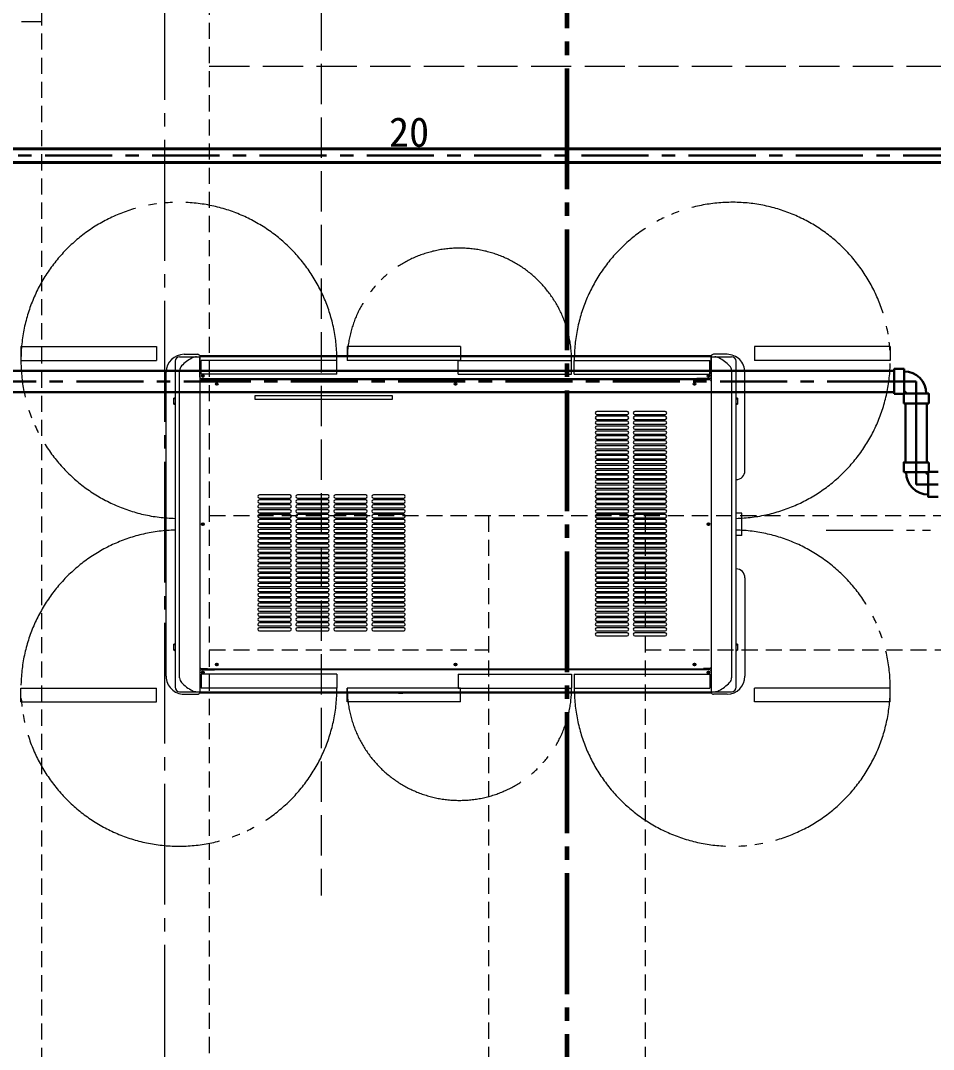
# Model space of a CAD drawing. Units: millimetres at full size, sheet at 1:30. Extents: x -16828 to 149130, y 47892 to 100313.
# Drawn here: x 22963 to 25005, y 56552 to 58853 of the extents above; entities that cross this region are included whole.
import ezdxf
from ezdxf.enums import TextEntityAlignment as Align

# ---------------------------------------------------------------- set-up
doc = ezdxf.new("R2010")
doc.units = ezdxf.units.MM
doc.header["$LTSCALE"] = 30
for name, pattern in [('CHAIN1', [8, 5, -1, 1, -1]), ('CHAIN2', [12, 9, -1, 1, -1]), ('DASHED1', [1.8, 1.2, -0.6]), ('DASHED3', [4, 3, -1]), ('DOUBLE_CHAIN1', [8.8, 5, -1, 0.6, -0.6, 0.6, -1]), ('LONG_DOUBLE_CHAIN', [21.8, 18, -1, 0.6, -0.6, 0.6, -1])]:
    doc.linetypes.add(name, pattern=pattern)
for name, color, linetype, lineweight in [('0-0', 7, 'CHAIN2', 15), ('0-1', 7, 'Continuous', 15), ('0-8', 7, 'Continuous', 15), ('2-2_間仕切り芯', 7, 'DOUBLE_CHAIN1', 15), ('3-4_AIHO30-厨房機器', 7, 'Continuous', 15), ('9-9_配管－汚水１：硬質塩ビ管（ＤＶ）', 2, 'Continuous', 30), ('9-A_配管－給水３：ＶＬＰ(ＶＤ)', 5, 'Continuous', 40)]:
    doc.layers.add(name, color=color, linetype=linetype, lineweight=lineweight)
doc.styles.add('ＭＳ ゴシック', font='')
doc.styles.get('ＭＳ ゴシック').set_extended_font_data('MS Gothic')

msp = doc.modelspace()

# ---------------------------------------------------------------- linework, layer by layer
at = {"layer": '0-0', "color": 1, "lineweight": 60}
msp.add_line((24184.96, 68105.86), (24184.96, 49250.86), dxfattribs=at)
at = {"layer": '0-0'}
msp.add_line((23284.96, 66505.86), (23284.96, 55500.86), dxfattribs=at)
at = {"layer": '0-0', "linetype": 'DASHED1'}
msp.add_line((23384.96, 63275.86), (23384.96, 55775.86), dxfattribs=at)
at = {"layer": '0-1', "linetype": 'DASHED1'}
for p, q in [((23009.96, 63845.86), (23009.96, 55775.86)), ((23384.96, 57745.86), (31079.96, 57745.86)), ((24009.96, 57745.86), (24009.96, 55775.86)), ((24359.96, 57745.86), (24359.96, 55775.86)), ((23384.96, 57445.86), (24009.96, 57445.86)), ((24359.96, 57445.86), (30684.96, 57445.86))]:
    msp.add_line(p, q, dxfattribs=at)
at = {"layer": '0-1', "linetype": 'DASHED3'}
for p, q in [((16364.96, 58850.86), (23009.96, 58850.86)), ((23384.96, 58750.86), (25184.96, 58750.86))]:
    msp.add_line(p, q, dxfattribs=at)
at = {"layer": '0-8', "linetype": 'DASHED3'}
msp.add_line((23634.96, 61395.86), (23634.96, 56895.86), dxfattribs=at)
at = {"layer": '2-2_間仕切り芯'}
msp.add_line((24765, 57713.36), (26906.02, 57713.36), dxfattribs=at)
at = {"layer": '3-4_AIHO30-厨房機器', "linetype": 'LONG_DOUBLE_CHAIN'}
for p, q in [((22963.58, 58123.97), (23267.08, 58123.97)), ((22963.58, 58123.97), (22963.58, 58092.97)), ((23267.08, 58123.97), (23267.08, 58092.97)), ((23947.08, 58123.97), (23947.08, 58092.97)), ((24908.58, 58123.97), (24605.08, 58123.97)), ((24605.08, 58123.97), (24605.08, 58092.97)), ((24908.58, 58123.97), (24908.58, 58092.97)), ((22963.58, 58092.97), (23267.08, 58092.97)), ((23670.58, 58092.97), (23367.08, 58092.97)), ((23367.08, 58061.97), (23367.08, 58092.97)), ((23670.58, 58061.97), (23670.58, 58092.97)), ((23947.08, 58092.97), (23693.58, 58092.97)), ((23942.08, 58092.97), (24195.58, 58092.97)), ((23942.08, 58061.97), (23942.08, 58092.97)), ((24195.58, 58061.97), (24195.58, 58092.97)), ((24201.58, 58092.97), (24505.08, 58092.97)), ((24201.58, 58061.97), (24201.58, 58092.97)), ((24505.08, 58061.97), (24505.08, 58092.97)), ((24908.58, 58092.97), (24605.08, 58092.97)), ((23670.58, 58061.97), (23367.08, 58061.97)), ((23942.08, 58061.97), (24195.58, 58061.97)), ((24201.58, 58061.97), (24505.08, 58061.97)), ((23670.58, 57390.97), (23367.08, 57390.97)), ((23367.08, 57390.97), (23367.08, 57359.97)), ((23670.58, 57390.97), (23670.58, 57359.97)), ((23942.08, 57390.97), (24195.58, 57390.97)), ((23942.08, 57390.97), (23942.08, 57359.97)), ((24195.58, 57390.97), (24195.58, 57359.97)), ((24201.58, 57390.97), (24505.08, 57390.97)), ((24201.58, 57390.97), (24201.58, 57359.97)), ((24505.08, 57390.97), (24505.08, 57359.97)), ((22963.58, 57359.97), (23267.08, 57359.97)), ((22963.58, 57328.97), (22963.58, 57359.97)), ((23267.08, 57328.97), (23267.08, 57359.97)), ((23670.58, 57359.97), (23367.08, 57359.97)), ((23947.08, 57359.97), (23693.58, 57359.97)), ((23942.08, 57359.97), (24195.58, 57359.97)), ((23947.08, 57328.97), (23947.08, 57359.97)), ((24201.58, 57359.97), (24505.08, 57359.97)), ((24908.58, 57359.97), (24605.08, 57359.97)), ((24605.08, 57328.97), (24605.08, 57359.97)), ((24908.58, 57328.97), (24908.58, 57359.97)), ((22963.58, 57328.97), (23267.08, 57328.97)), ((24908.58, 57328.97), (24605.08, 57328.97))]:
    msp.add_line(p, q, dxfattribs=at)
at = {"layer": '3-4_AIHO30-厨房機器'}
for p, q in [((23318.58, 58100.97), (23363.58, 58100.97)), ((23328.46, 58106.47), (23359.07, 58106.47)), ((23361.84, 58105.63), (23362.78, 58105.01)), ((23363.58, 58103.51), (23363.58, 58100.97)), ((24508.58, 58103.47), (23363.58, 58103.47)), ((23363.58, 58100.97), (23363.58, 57351.97)), ((23364.08, 58100.47), (23363.58, 58100.47)), ((23364.08, 58099.97), (23363.58, 58099.97)), ((23364.08, 58055.17), (23364.08, 58100.97)), ((24508.08, 58100.97), (23364.08, 58100.97)), ((23961.08, 58102.47), (23911.08, 58102.47)), ((24508.08, 58055.17), (24508.08, 58100.97)), ((24508.08, 58100.47), (24508.58, 58100.47)), ((24508.08, 58099.97), (24508.58, 58099.97)), ((24508.58, 58100.97), (24508.58, 58103.51)), ((24508.58, 58100.97), (24553.58, 58100.97)), ((24508.58, 57351.97), (24508.58, 58100.97)), ((24509.38, 58105.01), (24510.32, 58105.63)), ((24543.58, 58106.47), (24513.1, 58106.47)), ((23308.58, 58090.97), (23308.58, 57361.97)), ((23288.58, 57386.47), (23288.58, 58066.47)), ((23318.58, 57382.83), (23318.58, 58070.12)), ((24553.58, 58070.12), (24553.58, 57382.83)), ((24583.58, 57846.47), (24583.58, 58066.47)), ((23363.58, 58035.22), (23364.08, 58035.22)), ((23364.08, 58046.37), (23364.08, 57406.57)), ((23367.08, 58052.17), (23396.58, 58052.17)), ((23367.08, 58049.37), (23381.08, 58049.37)), ((23378.58, 58052.17), (23378.58, 58049.37)), ((23381.08, 58049.97), (24491.08, 58049.97)), ((23381.08, 58049.97), (23381.08, 58049.37)), ((23396.58, 58049.97), (23396.58, 58052.17)), ((24475.58, 58051.37), (23396.58, 58051.37)), ((23937.68, 58040.17), (23934.48, 58040.17)), ((24505.08, 58052.17), (24475.58, 58052.17)), ((24475.58, 58049.97), (24475.58, 58052.17)), ((24491.08, 58049.97), (24491.08, 58049.37)), ((24505.08, 58049.37), (24491.08, 58049.37)), ((24493.58, 58049.37), (24493.58, 58052.17)), ((24508.08, 58046.37), (24508.08, 57406.57)), ((24508.58, 58035.22), (24508.08, 58035.22)), ((23308.58, 58009.28), (23305.38, 58008.42)), ((23305.38, 57994.92), (23305.38, 58008.42)), ((23308.58, 58007.79), (23305.38, 58006.45)), ((23363.58, 58015.97), (23364.08, 58015.97)), ((23363.58, 58015.22), (23364.08, 58015.22)), ((23487.08, 58013.47), (23487.08, 58006.47)), ((23795.08, 58013.47), (23487.08, 58013.47)), ((23795.08, 58006.47), (23795.08, 58013.47)), ((24508.58, 58015.97), (24508.08, 58015.97)), ((24508.58, 58015.22), (24508.08, 58015.22)), ((24566.78, 58008.42), (24563.58, 58009.28)), ((24563.58, 58007.79), (24566.78, 58006.45)), ((24566.78, 58008.42), (24566.78, 57994.92)), ((23308.58, 57995.56), (23305.38, 57996.9)), ((23305.38, 57994.92), (23308.58, 57994.06)), ((23487.08, 58006.47), (23795.08, 58006.47)), ((24563.58, 57995.56), (24566.78, 57996.9)), ((24563.58, 57994.06), (24566.78, 57994.92)), ((24320.08, 57978.97), (24252.08, 57978.97)), ((24252.08, 57971.97), (24320.08, 57971.97)), ((24320.08, 57967.97), (24252.08, 57967.97)), ((24252.08, 57960.97), (24320.08, 57960.97)), ((24405.08, 57978.97), (24337.08, 57978.97)), ((24337.08, 57971.97), (24405.08, 57971.97)), ((24405.08, 57967.97), (24337.08, 57967.97)), ((24337.08, 57960.97), (24405.08, 57960.97)), ((24320.08, 57956.97), (24252.08, 57956.97)), ((24252.08, 57949.97), (24320.08, 57949.97)), ((24320.08, 57945.97), (24252.08, 57945.97)), ((24252.08, 57938.97), (24320.08, 57938.97)), ((24405.08, 57956.97), (24337.08, 57956.97)), ((24337.08, 57949.97), (24405.08, 57949.97)), ((24405.08, 57945.97), (24337.08, 57945.97)), ((24337.08, 57938.97), (24405.08, 57938.97)), ((24320.08, 57934.97), (24252.08, 57934.97)), ((24252.08, 57927.97), (24320.08, 57927.97)), ((24320.08, 57923.97), (24252.08, 57923.97)), ((24252.08, 57916.97), (24320.08, 57916.97)), ((24405.08, 57934.97), (24337.08, 57934.97)), ((24337.08, 57927.97), (24405.08, 57927.97)), ((24405.08, 57923.97), (24337.08, 57923.97)), ((24337.08, 57916.97), (24405.08, 57916.97)), ((24320.08, 57912.97), (24252.08, 57912.97)), ((24252.08, 57905.97), (24320.08, 57905.97)), ((24320.08, 57901.97), (24252.08, 57901.97)), ((24252.08, 57894.97), (24320.08, 57894.97)), ((24405.08, 57912.97), (24337.08, 57912.97)), ((24337.08, 57905.97), (24405.08, 57905.97)), ((24405.08, 57901.97), (24337.08, 57901.97)), ((24337.08, 57894.97), (24405.08, 57894.97)), ((24320.08, 57890.97), (24252.08, 57890.97)), ((24252.08, 57883.97), (24320.08, 57883.97)), ((24320.08, 57879.97), (24252.08, 57879.97)), ((24252.08, 57872.97), (24320.08, 57872.97)), ((24320.08, 57868.97), (24252.08, 57868.97)), ((24405.08, 57890.97), (24337.08, 57890.97)), ((24337.08, 57883.97), (24405.08, 57883.97)), ((24405.08, 57879.97), (24337.08, 57879.97)), ((24337.08, 57872.97), (24405.08, 57872.97)), ((24405.08, 57868.97), (24337.08, 57868.97)), ((24252.08, 57861.97), (24320.08, 57861.97)), ((24320.08, 57857.97), (24252.08, 57857.97)), ((24252.08, 57850.97), (24320.08, 57850.97)), ((24320.08, 57846.97), (24252.08, 57846.97)), ((24337.08, 57861.97), (24405.08, 57861.97)), ((24405.08, 57857.97), (24337.08, 57857.97)), ((24337.08, 57850.97), (24405.08, 57850.97)), ((24405.08, 57846.97), (24337.08, 57846.97)), ((24252.08, 57839.97), (24320.08, 57839.97)), ((24320.08, 57835.97), (24252.08, 57835.97)), ((24252.08, 57828.97), (24320.08, 57828.97)), ((24320.08, 57824.97), (24252.08, 57824.97)), ((24337.08, 57839.97), (24405.08, 57839.97)), ((24405.08, 57835.97), (24337.08, 57835.97)), ((24337.08, 57828.97), (24405.08, 57828.97)), ((24405.08, 57824.97), (24337.08, 57824.97)), ((24252.08, 57817.97), (24320.08, 57817.97)), ((24320.08, 57813.97), (24252.08, 57813.97)), ((24252.08, 57806.97), (24320.08, 57806.97)), ((24320.08, 57802.97), (24252.08, 57802.97)), ((24337.08, 57817.97), (24405.08, 57817.97)), ((24405.08, 57813.97), (24337.08, 57813.97)), ((24337.08, 57806.97), (24405.08, 57806.97)), ((24405.08, 57802.97), (24337.08, 57802.97)), ((23565.08, 57791.97), (23497.08, 57791.97)), ((23497.08, 57784.97), (23565.08, 57784.97)), ((23565.08, 57780.97), (23497.08, 57780.97)), ((23650.08, 57791.97), (23582.08, 57791.97)), ((23582.08, 57784.97), (23650.08, 57784.97)), ((23650.08, 57780.97), (23582.08, 57780.97)), ((23735.08, 57791.97), (23667.08, 57791.97)), ((23667.08, 57784.97), (23735.08, 57784.97)), ((23735.08, 57780.97), (23667.08, 57780.97)), ((23820.08, 57791.97), (23752.08, 57791.97)), ((23752.08, 57784.97), (23820.08, 57784.97)), ((23820.08, 57780.97), (23752.08, 57780.97)), ((24252.08, 57795.97), (24320.08, 57795.97)), ((24320.08, 57791.97), (24252.08, 57791.97)), ((24252.08, 57784.97), (24320.08, 57784.97)), ((24320.08, 57780.97), (24252.08, 57780.97)), ((24337.08, 57795.97), (24405.08, 57795.97)), ((24405.08, 57791.97), (24337.08, 57791.97)), ((24337.08, 57784.97), (24405.08, 57784.97)), ((24405.08, 57780.97), (24337.08, 57780.97)), ((23497.08, 57773.97), (23565.08, 57773.97)), ((23565.08, 57769.97), (23497.08, 57769.97)), ((23497.08, 57762.97), (23565.08, 57762.97)), ((23565.08, 57758.97), (23497.08, 57758.97)), ((23582.08, 57773.97), (23650.08, 57773.97)), ((23650.08, 57769.97), (23582.08, 57769.97)), ((23582.08, 57762.97), (23650.08, 57762.97)), ((23650.08, 57758.97), (23582.08, 57758.97)), ((23667.08, 57773.97), (23735.08, 57773.97)), ((23735.08, 57769.97), (23667.08, 57769.97)), ((23667.08, 57762.97), (23735.08, 57762.97)), ((23735.08, 57758.97), (23667.08, 57758.97)), ((23752.08, 57773.97), (23820.08, 57773.97)), ((23820.08, 57769.97), (23752.08, 57769.97)), ((23752.08, 57762.97), (23820.08, 57762.97)), ((23820.08, 57758.97), (23752.08, 57758.97)), ((24252.08, 57773.97), (24320.08, 57773.97)), ((24320.08, 57769.97), (24252.08, 57769.97)), ((24252.08, 57762.97), (24320.08, 57762.97)), ((24320.08, 57758.97), (24252.08, 57758.97)), ((24337.08, 57773.97), (24405.08, 57773.97)), ((24405.08, 57769.97), (24337.08, 57769.97)), ((24337.08, 57762.97), (24405.08, 57762.97)), ((24405.08, 57758.97), (24337.08, 57758.97)), ((23497.08, 57751.97), (23565.08, 57751.97)), ((23565.08, 57747.97), (23497.08, 57747.97)), ((23497.08, 57740.97), (23565.08, 57740.97)), ((23565.08, 57736.97), (23497.08, 57736.97)), ((23582.08, 57751.97), (23650.08, 57751.97)), ((23650.08, 57747.97), (23582.08, 57747.97)), ((23582.08, 57740.97), (23650.08, 57740.97)), ((23650.08, 57736.97), (23582.08, 57736.97)), ((23667.08, 57751.97), (23735.08, 57751.97)), ((23735.08, 57747.97), (23667.08, 57747.97)), ((23667.08, 57740.97), (23735.08, 57740.97)), ((23735.08, 57736.97), (23667.08, 57736.97)), ((23752.08, 57751.97), (23820.08, 57751.97)), ((23820.08, 57747.97), (23752.08, 57747.97)), ((23752.08, 57740.97), (23820.08, 57740.97)), ((23820.08, 57736.97), (23752.08, 57736.97)), ((24252.08, 57751.97), (24320.08, 57751.97)), ((24320.08, 57747.97), (24252.08, 57747.97)), ((24252.08, 57740.97), (24320.08, 57740.97)), ((24320.08, 57736.97), (24252.08, 57736.97)), ((24337.08, 57751.97), (24405.08, 57751.97)), ((24405.08, 57747.97), (24337.08, 57747.97)), ((24337.08, 57740.97), (24405.08, 57740.97)), ((24405.08, 57736.97), (24337.08, 57736.97)), ((24576.58, 57751.47), (24563.58, 57751.47)), ((24576.58, 57701.47), (24576.58, 57751.47)), ((23497.08, 57729.97), (23565.08, 57729.97)), ((23565.08, 57725.97), (23497.08, 57725.97)), ((23497.08, 57718.97), (23565.08, 57718.97)), ((23565.08, 57714.97), (23497.08, 57714.97)), ((23497.08, 57707.97), (23565.08, 57707.97)), ((23582.08, 57729.97), (23650.08, 57729.97)), ((23650.08, 57725.97), (23582.08, 57725.97)), ((23582.08, 57718.97), (23650.08, 57718.97)), ((23650.08, 57714.97), (23582.08, 57714.97)), ((23582.08, 57707.97), (23650.08, 57707.97)), ((23667.08, 57729.97), (23735.08, 57729.97)), ((23735.08, 57725.97), (23667.08, 57725.97)), ((23667.08, 57718.97), (23735.08, 57718.97)), ((23735.08, 57714.97), (23667.08, 57714.97)), ((23667.08, 57707.97), (23735.08, 57707.97)), ((23752.08, 57729.97), (23820.08, 57729.97)), ((23820.08, 57725.97), (23752.08, 57725.97)), ((23752.08, 57718.97), (23820.08, 57718.97)), ((23820.08, 57714.97), (23752.08, 57714.97)), ((23752.08, 57707.97), (23820.08, 57707.97)), ((24252.08, 57729.97), (24320.08, 57729.97)), ((24320.08, 57725.97), (24252.08, 57725.97)), ((24252.08, 57718.97), (24320.08, 57718.97)), ((24320.08, 57714.97), (24252.08, 57714.97)), ((24252.08, 57707.97), (24320.08, 57707.97)), ((24337.08, 57729.97), (24405.08, 57729.97)), ((24405.08, 57725.97), (24337.08, 57725.97)), ((24337.08, 57718.97), (24405.08, 57718.97)), ((24405.08, 57714.97), (24337.08, 57714.97)), ((24337.08, 57707.97), (24405.08, 57707.97)), ((23565.08, 57703.97), (23497.08, 57703.97)), ((23497.08, 57696.97), (23565.08, 57696.97)), ((23565.08, 57692.97), (23497.08, 57692.97)), ((23497.08, 57685.97), (23565.08, 57685.97)), ((23650.08, 57703.97), (23582.08, 57703.97)), ((23582.08, 57696.97), (23650.08, 57696.97)), ((23650.08, 57692.97), (23582.08, 57692.97)), ((23582.08, 57685.97), (23650.08, 57685.97)), ((23735.08, 57703.97), (23667.08, 57703.97)), ((23667.08, 57696.97), (23735.08, 57696.97)), ((23735.08, 57692.97), (23667.08, 57692.97)), ((23667.08, 57685.97), (23735.08, 57685.97)), ((23820.08, 57703.97), (23752.08, 57703.97)), ((23752.08, 57696.97), (23820.08, 57696.97)), ((23820.08, 57692.97), (23752.08, 57692.97)), ((23752.08, 57685.97), (23820.08, 57685.97)), ((24320.08, 57703.97), (24252.08, 57703.97)), ((24252.08, 57696.97), (24320.08, 57696.97)), ((24320.08, 57692.97), (24252.08, 57692.97)), ((24252.08, 57685.97), (24320.08, 57685.97)), ((24405.08, 57703.97), (24337.08, 57703.97)), ((24337.08, 57696.97), (24405.08, 57696.97)), ((24405.08, 57692.97), (24337.08, 57692.97)), ((24337.08, 57685.97), (24405.08, 57685.97)), ((24576.58, 57701.47), (24563.58, 57701.47)), ((23565.08, 57681.97), (23497.08, 57681.97)), ((23497.08, 57674.97), (23565.08, 57674.97)), ((23565.08, 57670.97), (23497.08, 57670.97)), ((23497.08, 57663.97), (23565.08, 57663.97)), ((23650.08, 57681.97), (23582.08, 57681.97)), ((23582.08, 57674.97), (23650.08, 57674.97)), ((23650.08, 57670.97), (23582.08, 57670.97)), ((23582.08, 57663.97), (23650.08, 57663.97)), ((23735.08, 57681.97), (23667.08, 57681.97)), ((23667.08, 57674.97), (23735.08, 57674.97)), ((23735.08, 57670.97), (23667.08, 57670.97)), ((23667.08, 57663.97), (23735.08, 57663.97)), ((23820.08, 57681.97), (23752.08, 57681.97)), ((23752.08, 57674.97), (23820.08, 57674.97)), ((23820.08, 57670.97), (23752.08, 57670.97)), ((23752.08, 57663.97), (23820.08, 57663.97)), ((24320.08, 57681.97), (24252.08, 57681.97)), ((24252.08, 57674.97), (24320.08, 57674.97)), ((24320.08, 57670.97), (24252.08, 57670.97)), ((24252.08, 57663.97), (24320.08, 57663.97)), ((24405.08, 57681.97), (24337.08, 57681.97)), ((24337.08, 57674.97), (24405.08, 57674.97)), ((24405.08, 57670.97), (24337.08, 57670.97)), ((24337.08, 57663.97), (24405.08, 57663.97)), ((23565.08, 57659.97), (23497.08, 57659.97)), ((23497.08, 57652.97), (23565.08, 57652.97)), ((23565.08, 57648.97), (23497.08, 57648.97)), ((23497.08, 57641.97), (23565.08, 57641.97)), ((23650.08, 57659.97), (23582.08, 57659.97)), ((23582.08, 57652.97), (23650.08, 57652.97)), ((23650.08, 57648.97), (23582.08, 57648.97)), ((23582.08, 57641.97), (23650.08, 57641.97)), ((23735.08, 57659.97), (23667.08, 57659.97)), ((23667.08, 57652.97), (23735.08, 57652.97)), ((23735.08, 57648.97), (23667.08, 57648.97)), ((23667.08, 57641.97), (23735.08, 57641.97)), ((23820.08, 57659.97), (23752.08, 57659.97)), ((23752.08, 57652.97), (23820.08, 57652.97)), ((23820.08, 57648.97), (23752.08, 57648.97)), ((23752.08, 57641.97), (23820.08, 57641.97)), ((24320.08, 57659.97), (24252.08, 57659.97)), ((24252.08, 57652.97), (24320.08, 57652.97)), ((24320.08, 57648.97), (24252.08, 57648.97)), ((24252.08, 57641.97), (24320.08, 57641.97)), ((24405.08, 57659.97), (24337.08, 57659.97)), ((24337.08, 57652.97), (24405.08, 57652.97)), ((24405.08, 57648.97), (24337.08, 57648.97)), ((24337.08, 57641.97), (24405.08, 57641.97)), ((23565.08, 57637.97), (23497.08, 57637.97)), ((23497.08, 57630.97), (23565.08, 57630.97)), ((23565.08, 57626.97), (23497.08, 57626.97)), ((23497.08, 57619.97), (23565.08, 57619.97)), ((23565.08, 57615.97), (23497.08, 57615.97)), ((23650.08, 57637.97), (23582.08, 57637.97)), ((23582.08, 57630.97), (23650.08, 57630.97)), ((23650.08, 57626.97), (23582.08, 57626.97)), ((23582.08, 57619.97), (23650.08, 57619.97)), ((23650.08, 57615.97), (23582.08, 57615.97)), ((23735.08, 57637.97), (23667.08, 57637.97)), ((23667.08, 57630.97), (23735.08, 57630.97)), ((23735.08, 57626.97), (23667.08, 57626.97)), ((23667.08, 57619.97), (23735.08, 57619.97)), ((23735.08, 57615.97), (23667.08, 57615.97)), ((23820.08, 57637.97), (23752.08, 57637.97)), ((23752.08, 57630.97), (23820.08, 57630.97)), ((23820.08, 57626.97), (23752.08, 57626.97)), ((23752.08, 57619.97), (23820.08, 57619.97)), ((23820.08, 57615.97), (23752.08, 57615.97)), ((24320.08, 57637.97), (24252.08, 57637.97)), ((24252.08, 57630.97), (24320.08, 57630.97)), ((24320.08, 57626.97), (24252.08, 57626.97)), ((24252.08, 57619.97), (24320.08, 57619.97)), ((24320.08, 57615.97), (24252.08, 57615.97)), ((24405.08, 57637.97), (24337.08, 57637.97)), ((24337.08, 57630.97), (24405.08, 57630.97)), ((24405.08, 57626.97), (24337.08, 57626.97)), ((24337.08, 57619.97), (24405.08, 57619.97)), ((24405.08, 57615.97), (24337.08, 57615.97)), ((23497.08, 57608.97), (23565.08, 57608.97)), ((23565.08, 57604.97), (23497.08, 57604.97)), ((23497.08, 57597.97), (23565.08, 57597.97)), ((23565.08, 57593.97), (23497.08, 57593.97)), ((23582.08, 57608.97), (23650.08, 57608.97)), ((23650.08, 57604.97), (23582.08, 57604.97)), ((23582.08, 57597.97), (23650.08, 57597.97)), ((23650.08, 57593.97), (23582.08, 57593.97)), ((23667.08, 57608.97), (23735.08, 57608.97)), ((23735.08, 57604.97), (23667.08, 57604.97)), ((23667.08, 57597.97), (23735.08, 57597.97)), ((23735.08, 57593.97), (23667.08, 57593.97)), ((23752.08, 57608.97), (23820.08, 57608.97)), ((23820.08, 57604.97), (23752.08, 57604.97)), ((23752.08, 57597.97), (23820.08, 57597.97)), ((23820.08, 57593.97), (23752.08, 57593.97)), ((24252.08, 57608.97), (24320.08, 57608.97)), ((24320.08, 57604.97), (24252.08, 57604.97)), ((24252.08, 57597.97), (24320.08, 57597.97)), ((24320.08, 57593.97), (24252.08, 57593.97)), ((24337.08, 57608.97), (24405.08, 57608.97)), ((24405.08, 57604.97), (24337.08, 57604.97)), ((24337.08, 57597.97), (24405.08, 57597.97)), ((24405.08, 57593.97), (24337.08, 57593.97)), ((24583.58, 57606.47), (24583.58, 57386.47)), ((23497.08, 57586.97), (23565.08, 57586.97)), ((23565.08, 57582.97), (23497.08, 57582.97)), ((23497.08, 57575.97), (23565.08, 57575.97)), ((23565.08, 57571.97), (23497.08, 57571.97)), ((23582.08, 57586.97), (23650.08, 57586.97)), ((23650.08, 57582.97), (23582.08, 57582.97)), ((23582.08, 57575.97), (23650.08, 57575.97)), ((23650.08, 57571.97), (23582.08, 57571.97)), ((23667.08, 57586.97), (23735.08, 57586.97)), ((23735.08, 57582.97), (23667.08, 57582.97)), ((23667.08, 57575.97), (23735.08, 57575.97)), ((23735.08, 57571.97), (23667.08, 57571.97)), ((23752.08, 57586.97), (23820.08, 57586.97)), ((23820.08, 57582.97), (23752.08, 57582.97)), ((23752.08, 57575.97), (23820.08, 57575.97)), ((23820.08, 57571.97), (23752.08, 57571.97)), ((24252.08, 57586.97), (24320.08, 57586.97)), ((24320.08, 57582.97), (24252.08, 57582.97)), ((24252.08, 57575.97), (24320.08, 57575.97)), ((24320.08, 57571.97), (24252.08, 57571.97)), ((24337.08, 57586.97), (24405.08, 57586.97)), ((24405.08, 57582.97), (24337.08, 57582.97)), ((24337.08, 57575.97), (24405.08, 57575.97)), ((24405.08, 57571.97), (24337.08, 57571.97)), ((23497.08, 57564.97), (23565.08, 57564.97)), ((23565.08, 57560.97), (23497.08, 57560.97)), ((23497.08, 57553.97), (23565.08, 57553.97)), ((23565.08, 57549.97), (23497.08, 57549.97)), ((23582.08, 57564.97), (23650.08, 57564.97)), ((23650.08, 57560.97), (23582.08, 57560.97)), ((23582.08, 57553.97), (23650.08, 57553.97)), ((23650.08, 57549.97), (23582.08, 57549.97)), ((23667.08, 57564.97), (23735.08, 57564.97)), ((23735.08, 57560.97), (23667.08, 57560.97)), ((23667.08, 57553.97), (23735.08, 57553.97)), ((23735.08, 57549.97), (23667.08, 57549.97)), ((23752.08, 57564.97), (23820.08, 57564.97)), ((23820.08, 57560.97), (23752.08, 57560.97)), ((23752.08, 57553.97), (23820.08, 57553.97)), ((23820.08, 57549.97), (23752.08, 57549.97)), ((24252.08, 57564.97), (24320.08, 57564.97)), ((24320.08, 57560.97), (24252.08, 57560.97)), ((24252.08, 57553.97), (24320.08, 57553.97)), ((24320.08, 57549.97), (24252.08, 57549.97)), ((24337.08, 57564.97), (24405.08, 57564.97)), ((24405.08, 57560.97), (24337.08, 57560.97)), ((24337.08, 57553.97), (24405.08, 57553.97)), ((24405.08, 57549.97), (24337.08, 57549.97)), ((23497.08, 57542.97), (23565.08, 57542.97)), ((23565.08, 57538.97), (23497.08, 57538.97)), ((23497.08, 57531.97), (23565.08, 57531.97)), ((23565.08, 57527.97), (23497.08, 57527.97)), ((23582.08, 57542.97), (23650.08, 57542.97)), ((23650.08, 57538.97), (23582.08, 57538.97)), ((23582.08, 57531.97), (23650.08, 57531.97)), ((23650.08, 57527.97), (23582.08, 57527.97)), ((23667.08, 57542.97), (23735.08, 57542.97)), ((23735.08, 57538.97), (23667.08, 57538.97)), ((23667.08, 57531.97), (23735.08, 57531.97)), ((23735.08, 57527.97), (23667.08, 57527.97)), ((23752.08, 57542.97), (23820.08, 57542.97)), ((23820.08, 57538.97), (23752.08, 57538.97)), ((23752.08, 57531.97), (23820.08, 57531.97)), ((23820.08, 57527.97), (23752.08, 57527.97)), ((24252.08, 57542.97), (24320.08, 57542.97)), ((24320.08, 57538.97), (24252.08, 57538.97)), ((24252.08, 57531.97), (24320.08, 57531.97)), ((24320.08, 57527.97), (24252.08, 57527.97)), ((24337.08, 57542.97), (24405.08, 57542.97)), ((24405.08, 57538.97), (24337.08, 57538.97)), ((24337.08, 57531.97), (24405.08, 57531.97)), ((24405.08, 57527.97), (24337.08, 57527.97)), ((23497.08, 57520.97), (23565.08, 57520.97)), ((23565.08, 57516.97), (23497.08, 57516.97)), ((23497.08, 57509.97), (23565.08, 57509.97)), ((23565.08, 57505.97), (23497.08, 57505.97)), ((23582.08, 57520.97), (23650.08, 57520.97)), ((23650.08, 57516.97), (23582.08, 57516.97)), ((23582.08, 57509.97), (23650.08, 57509.97)), ((23650.08, 57505.97), (23582.08, 57505.97)), ((23667.08, 57520.97), (23735.08, 57520.97)), ((23735.08, 57516.97), (23667.08, 57516.97)), ((23667.08, 57509.97), (23735.08, 57509.97)), ((23735.08, 57505.97), (23667.08, 57505.97)), ((23752.08, 57520.97), (23820.08, 57520.97)), ((23820.08, 57516.97), (23752.08, 57516.97)), ((23752.08, 57509.97), (23820.08, 57509.97)), ((23820.08, 57505.97), (23752.08, 57505.97)), ((24252.08, 57520.97), (24320.08, 57520.97)), ((24320.08, 57516.97), (24252.08, 57516.97)), ((24252.08, 57509.97), (24320.08, 57509.97)), ((24320.08, 57505.97), (24252.08, 57505.97)), ((24337.08, 57520.97), (24405.08, 57520.97)), ((24405.08, 57516.97), (24337.08, 57516.97)), ((24337.08, 57509.97), (24405.08, 57509.97)), ((24405.08, 57505.97), (24337.08, 57505.97)), ((23497.08, 57498.97), (23565.08, 57498.97)), ((23565.08, 57494.97), (23497.08, 57494.97)), ((23497.08, 57487.97), (23565.08, 57487.97)), ((23582.08, 57498.97), (23650.08, 57498.97)), ((23650.08, 57494.97), (23582.08, 57494.97)), ((23582.08, 57487.97), (23650.08, 57487.97)), ((23667.08, 57498.97), (23735.08, 57498.97)), ((23735.08, 57494.97), (23667.08, 57494.97)), ((23667.08, 57487.97), (23735.08, 57487.97)), ((23752.08, 57498.97), (23820.08, 57498.97)), ((23820.08, 57494.97), (23752.08, 57494.97)), ((23752.08, 57487.97), (23820.08, 57487.97)), ((24252.08, 57498.97), (24320.08, 57498.97)), ((24320.08, 57494.97), (24252.08, 57494.97)), ((24252.08, 57487.97), (24320.08, 57487.97)), ((24320.08, 57483.97), (24252.08, 57483.97)), ((24337.08, 57498.97), (24405.08, 57498.97)), ((24405.08, 57494.97), (24337.08, 57494.97)), ((24337.08, 57487.97), (24405.08, 57487.97)), ((24405.08, 57483.97), (24337.08, 57483.97)), ((23308.58, 57458.88), (23305.38, 57458.02)), ((23305.38, 57444.52), (23305.38, 57458.02)), ((23308.58, 57457.39), (23305.38, 57456.05)), ((24252.08, 57476.97), (24320.08, 57476.97)), ((24337.08, 57476.97), (24405.08, 57476.97)), ((24566.78, 57458.02), (24563.58, 57458.88)), ((24563.58, 57457.39), (24566.78, 57456.05)), ((24566.78, 57458.02), (24566.78, 57444.52)), ((23308.58, 57445.16), (23305.38, 57446.5)), ((23305.38, 57444.52), (23308.58, 57443.66)), ((23363.58, 57437.72), (23364.08, 57437.72)), ((23363.58, 57436.97), (23364.08, 57436.97)), ((24508.58, 57437.72), (24508.08, 57437.72)), ((24508.58, 57436.97), (24508.08, 57436.97)), ((24563.58, 57445.16), (24566.78, 57446.5)), ((24563.58, 57443.66), (24566.78, 57444.52)), ((23363.58, 57417.72), (23364.08, 57417.72)), ((24508.58, 57417.72), (24508.08, 57417.72)), ((23367.08, 57403.57), (23381.08, 57403.57)), ((23367.08, 57400.77), (23396.58, 57400.77)), ((23378.58, 57403.57), (23378.58, 57400.77)), ((23381.08, 57402.97), (23381.08, 57403.57)), ((23381.08, 57402.97), (24491.08, 57402.97)), ((23396.58, 57402.97), (23396.58, 57400.77)), ((23396.58, 57401.57), (24475.58, 57401.57)), ((24475.58, 57402.97), (24475.58, 57400.77)), ((24505.08, 57400.77), (24475.58, 57400.77)), ((24505.08, 57403.57), (24491.08, 57403.57)), ((24491.08, 57402.97), (24491.08, 57403.57)), ((24493.58, 57400.77), (24493.58, 57403.57)), ((24508.08, 57397.77), (24508.08, 57351.97)), ((23318.58, 57351.97), (23363.58, 57351.97)), ((23328.48, 57346.47), (23359.07, 57346.47)), ((23361.84, 57347.31), (23362.78, 57347.94)), ((23364.08, 57352.97), (23363.58, 57352.97)), ((23364.08, 57352.47), (23363.58, 57352.47)), ((23363.58, 57351.97), (23363.58, 57349.44)), ((23363.58, 57349.47), (23808.08, 57349.47)), ((23712.58, 57350.97), (23712.58, 57351.97)), ((23712.58, 57350.97), (23783.58, 57350.97)), ((23783.58, 57350.97), (23783.58, 57351.97)), ((23808.08, 57351.97), (23808.08, 57348.97)), ((23808.08, 57348.97), (23818.08, 57348.97)), ((23818.08, 57351.97), (23818.08, 57348.97)), ((23818.08, 57349.47), (24508.58, 57349.47)), ((23885.38, 57351.97), (23885.38, 57350.97)), ((23885.38, 57350.97), (23894.78, 57350.97)), ((23894.78, 57351.97), (23894.78, 57350.97)), ((23911.08, 57350.47), (23961.08, 57350.47)), ((23914.38, 57351.97), (23914.38, 57350.97)), ((23914.38, 57350.97), (23923.78, 57350.97)), ((23923.78, 57351.97), (23923.78, 57350.97)), ((24508.58, 57352.97), (24508.08, 57352.97)), ((24508.08, 57352.47), (24508.58, 57352.47)), ((24508.58, 57351.97), (24553.58, 57351.97)), ((24508.58, 57349.44), (24508.58, 57351.97)), ((24509.38, 57347.94), (24510.32, 57347.31)), ((24543.7, 57346.47), (24513.1, 57346.47))]:
    msp.add_line(p, q, dxfattribs=at)
at = {"layer": '3-4_AIHO30-厨房機器', "linetype": 'LONG_DOUBLE_CHAIN'}
for points in [[(23947.08, 58123.97), (23693.58, 58123.97), (23693.58, 58092.97)], [(23947.08, 57328.97), (23693.58, 57328.97), (23693.58, 57359.97)]]:
    msp.add_lwpolyline(points, dxfattribs=at)
at = {"layer": '3-4_AIHO30-厨房機器'}
for points in [[(24563.58, 57361.97), (24563.58, 57626.47), (24563.58, 57701.47), (24563.58, 57751.47), (24563.58, 57826.47), (24563.58, 58090.97)], [(23364.08, 57397.77), (23364.08, 57351.97), (24508.08, 57351.97)]]:
    msp.add_lwpolyline(points, dxfattribs=at)
for centre, radius in [((23370.58, 58057.97), 3), ((23370.58, 58057.97), 1.6), ((24501.58, 58057.97), 3), ((24501.58, 58057.97), 1.6), ((23401.58, 58040.17), 3), ((23401.58, 58040.17), 1.6), ((23936.08, 58040.17), 3), ((23936.08, 58040.17), 1.6), ((24470.58, 58040.17), 3), ((24470.58, 58040.17), 1.6), ((23370.58, 57726.47), 3), ((23370.58, 57726.47), 1.6), ((24501.58, 57726.47), 3), ((24501.58, 57726.47), 1.6), ((23401.58, 57412.77), 3), ((23401.58, 57412.77), 1.6), ((23936.08, 57412.77), 3), ((23936.08, 57412.77), 1.6), ((24470.58, 57412.77), 3), ((24470.58, 57412.77), 1.6), ((23370.58, 57394.97), 3), ((23370.58, 57394.97), 1.6), ((24501.58, 57394.97), 3), ((24501.58, 57394.97), 1.6)]:
    msp.add_circle(centre, radius, dxfattribs=at)
at = {"layer": '3-4_AIHO30-厨房機器', "linetype": 'LONG_DOUBLE_CHAIN'}
for centre, radius, start, end in [((23317.08, 58092.97), 353.5, 0, 268.62217), ((24555.08, 58092.97), 353.5, 271.37783, 180), ((23944.58, 58092.97), 251, 0, 180), ((23317.08, 57359.97), 353.5, 91.37783, 0), ((24555.08, 57359.97), 353.5, 180, 88.62217), ((23944.58, 57359.97), 251, 180, 0)]:
    msp.add_arc(centre, radius, start, end, dxfattribs=at)
at = {"layer": '3-4_AIHO30-厨房機器'}
for centre, radius, start, end in [((23328.58, 58066.47), 40, 90.17141, 180.00014), ((23318.58, 58090.97), 10, 90, 180), ((23356.32, 58080.97), 20, 90, 118.23245), ((23359.07, 58101.47), 5, 56.31003, 90), ((23361.78, 58103.51), 1.8, 0.00017, 56.31006), ((23911.08, 58077.47), 25, 90, 109.56084), ((23961.08, 58077.47), 25, 70.43916, 90), ((24510.38, 58103.51), 1.8, 123.69015, 180.00017), ((24513.1, 58101.47), 5, 90.0002, 123.69012), ((24515.85, 58080.97), 20, 61.76739, 90), ((24543.58, 58066.47), 40, 359.99983, 90.00014), ((24553.58, 58090.97), 10, 0, 90), ((23333.58, 58070.12), 15, 135.45343, 180), ((23394.16, 58010.49), 100, 118.23261, 135.45343), ((24478, 58010.49), 100, 44.54657, 61.76742), ((24538.58, 58070.12), 15, 0, 44.54657), ((23367.08, 58055.17), 3, 180, 270), ((23370.58, 58057.97), 2, 255, 195), ((24501.58, 58057.97), 2, 255, 195), ((24505.08, 58055.17), 3, 270, 0), ((23367.08, 58046.37), 3, 90, 180), ((23401.58, 58040.17), 2, 255, 195), ((23936.08, 58040.17), 2, 255, 195), ((24470.58, 58040.17), 2, 255, 195), ((24505.08, 58046.37), 3, 0, 90), ((24252.08, 57975.47), 3.5, 90, 270), ((24252.08, 57964.47), 3.5, 90, 270), ((24320.08, 57975.47), 3.5, 270, 90), ((24320.08, 57964.47), 3.5, 270, 90), ((24337.08, 57975.47), 3.5, 90, 270), ((24337.08, 57964.47), 3.5, 90, 270), ((24405.08, 57975.47), 3.5, 270, 90), ((24405.08, 57964.47), 3.5, 270, 90), ((24252.08, 57953.47), 3.5, 90, 270), ((24252.08, 57942.47), 3.5, 90, 270), ((24320.08, 57953.47), 3.5, 270, 90), ((24320.08, 57942.47), 3.5, 270, 90), ((24337.08, 57953.47), 3.5, 90, 270), ((24337.08, 57942.47), 3.5, 90, 270), ((24405.08, 57953.47), 3.5, 270, 90), ((24405.08, 57942.47), 3.5, 270, 90), ((24252.08, 57931.47), 3.5, 90, 270), ((24252.08, 57920.47), 3.5, 90, 270), ((24320.08, 57931.47), 3.5, 270, 90), ((24320.08, 57920.47), 3.5, 270, 90), ((24337.08, 57931.47), 3.5, 90, 270), ((24337.08, 57920.47), 3.5, 90, 270), ((24405.08, 57931.47), 3.5, 270, 90), ((24405.08, 57920.47), 3.5, 270, 90), ((24252.08, 57909.47), 3.5, 90, 270), ((24252.08, 57898.47), 3.5, 90, 270), ((24320.08, 57909.47), 3.5, 270, 90), ((24320.08, 57898.47), 3.5, 270, 90), ((24337.08, 57909.47), 3.5, 90, 270), ((24337.08, 57898.47), 3.5, 90, 270), ((24405.08, 57909.47), 3.5, 270, 90), ((24405.08, 57898.47), 3.5, 270, 90), ((24252.08, 57887.47), 3.5, 90, 270), ((24252.08, 57876.47), 3.5, 90, 270), ((24252.08, 57865.47), 3.5, 90, 270), ((24320.08, 57887.47), 3.5, 270, 90), ((24320.08, 57876.47), 3.5, 270, 90), ((24320.08, 57865.47), 3.5, 270, 90), ((24337.08, 57887.47), 3.5, 90, 270), ((24337.08, 57876.47), 3.5, 90, 270), ((24337.08, 57865.47), 3.5, 90, 270), ((24405.08, 57887.47), 3.5, 270, 90), ((24405.08, 57876.47), 3.5, 270, 90), ((24405.08, 57865.47), 3.5, 270, 90), ((24252.08, 57854.47), 3.5, 90, 270), ((24252.08, 57843.47), 3.5, 90, 270), ((24320.08, 57854.47), 3.5, 270, 90), ((24320.08, 57843.47), 3.5, 270, 90), ((24337.08, 57854.47), 3.5, 90, 270), ((24337.08, 57843.47), 3.5, 90, 270), ((24405.08, 57854.47), 3.5, 270, 90), ((24405.08, 57843.47), 3.5, 270, 90), ((24563.58, 57846.47), 20, 270, 0), ((24252.08, 57832.47), 3.5, 90, 270), ((24252.08, 57821.47), 3.5, 90, 270), ((24320.08, 57832.47), 3.5, 270, 90), ((24320.08, 57821.47), 3.5, 270, 90), ((24337.08, 57832.47), 3.5, 90, 270), ((24337.08, 57821.47), 3.5, 90, 270), ((24405.08, 57832.47), 3.5, 270, 90), ((24405.08, 57821.47), 3.5, 270, 90), ((24252.08, 57810.47), 3.5, 90, 270), ((24252.08, 57799.47), 3.5, 90, 270), ((24320.08, 57810.47), 3.5, 270, 90), ((24320.08, 57799.47), 3.5, 270, 90), ((24337.08, 57810.47), 3.5, 90, 270), ((24337.08, 57799.47), 3.5, 90, 270), ((24405.08, 57810.47), 3.5, 270, 90), ((24405.08, 57799.47), 3.5, 270, 90), ((23497.08, 57788.47), 3.5, 90, 270), ((23497.08, 57777.47), 3.5, 90, 270), ((23565.08, 57788.47), 3.5, 270, 90), ((23565.08, 57777.47), 3.5, 270, 90), ((23582.08, 57788.47), 3.5, 90, 270), ((23582.08, 57777.47), 3.5, 90, 270), ((23650.08, 57788.47), 3.5, 270, 90), ((23650.08, 57777.47), 3.5, 270, 90), ((23667.08, 57788.47), 3.5, 90, 270), ((23667.08, 57777.47), 3.5, 90, 270), ((23735.08, 57788.47), 3.5, 270, 90), ((23735.08, 57777.47), 3.5, 270, 90), ((23752.08, 57788.47), 3.5, 90, 270), ((23752.08, 57777.47), 3.5, 90, 270), ((23820.08, 57788.47), 3.5, 270, 90), ((23820.08, 57777.47), 3.5, 270, 90), ((24252.08, 57788.47), 3.5, 90, 270), ((24252.08, 57777.47), 3.5, 90, 270), ((24320.08, 57788.47), 3.5, 270, 90), ((24320.08, 57777.47), 3.5, 270, 90), ((24337.08, 57788.47), 3.5, 90, 270), ((24337.08, 57777.47), 3.5, 90, 270), ((24405.08, 57788.47), 3.5, 270, 90), ((24405.08, 57777.47), 3.5, 270, 90), ((23497.08, 57766.47), 3.5, 90, 270), ((23497.08, 57755.47), 3.5, 90, 270), ((23565.08, 57766.47), 3.5, 270, 90), ((23565.08, 57755.47), 3.5, 270, 90), ((23582.08, 57766.47), 3.5, 90, 270), ((23582.08, 57755.47), 3.5, 90, 270), ((23650.08, 57766.47), 3.5, 270, 90), ((23650.08, 57755.47), 3.5, 270, 90), ((23667.08, 57766.47), 3.5, 90, 270), ((23667.08, 57755.47), 3.5, 90, 270), ((23735.08, 57766.47), 3.5, 270, 90), ((23735.08, 57755.47), 3.5, 270, 90), ((23752.08, 57766.47), 3.5, 90, 270), ((23752.08, 57755.47), 3.5, 90, 270), ((23820.08, 57766.47), 3.5, 270, 90), ((23820.08, 57755.47), 3.5, 270, 90), ((24252.08, 57766.47), 3.5, 90, 270), ((24252.08, 57755.47), 3.5, 90, 270), ((24320.08, 57766.47), 3.5, 270, 90), ((24320.08, 57755.47), 3.5, 270, 90), ((24337.08, 57766.47), 3.5, 90, 270), ((24337.08, 57755.47), 3.5, 90, 270), ((24405.08, 57766.47), 3.5, 270, 90), ((24405.08, 57755.47), 3.5, 270, 90), ((23497.08, 57744.47), 3.5, 90, 270), ((23497.08, 57733.47), 3.5, 90, 270), ((23565.08, 57744.47), 3.5, 270, 90), ((23565.08, 57733.47), 3.5, 270, 90), ((23582.08, 57744.47), 3.5, 90, 270), ((23582.08, 57733.47), 3.5, 90, 270), ((23650.08, 57744.47), 3.5, 270, 90), ((23650.08, 57733.47), 3.5, 270, 90), ((23667.08, 57744.47), 3.5, 90, 270), ((23667.08, 57733.47), 3.5, 90, 270), ((23735.08, 57744.47), 3.5, 270, 90), ((23735.08, 57733.47), 3.5, 270, 90), ((23752.08, 57744.47), 3.5, 90, 270), ((23752.08, 57733.47), 3.5, 90, 270), ((23820.08, 57744.47), 3.5, 270, 90), ((23820.08, 57733.47), 3.5, 270, 90), ((24252.08, 57744.47), 3.5, 90, 270), ((24252.08, 57733.47), 3.5, 90, 270), ((24320.08, 57744.47), 3.5, 270, 90), ((24320.08, 57733.47), 3.5, 270, 90), ((24337.08, 57744.47), 3.5, 90, 270), ((24337.08, 57733.47), 3.5, 90, 270), ((24405.08, 57744.47), 3.5, 270, 90), ((24405.08, 57733.47), 3.5, 270, 90), ((23370.58, 57726.47), 2, 255, 195), ((23497.08, 57722.47), 3.5, 90, 270), ((23497.08, 57711.47), 3.5, 90, 270), ((23565.08, 57722.47), 3.5, 270, 90), ((23565.08, 57711.47), 3.5, 270, 90), ((23582.08, 57722.47), 3.5, 90, 270), ((23582.08, 57711.47), 3.5, 90, 270), ((23650.08, 57722.47), 3.5, 270, 90), ((23650.08, 57711.47), 3.5, 270, 90), ((23667.08, 57722.47), 3.5, 90, 270), ((23667.08, 57711.47), 3.5, 90, 270), ((23735.08, 57722.47), 3.5, 270, 90), ((23735.08, 57711.47), 3.5, 270, 90), ((23752.08, 57722.47), 3.5, 90, 270), ((23752.08, 57711.47), 3.5, 90, 270), ((23820.08, 57722.47), 3.5, 270, 90), ((23820.08, 57711.47), 3.5, 270, 90), ((24252.08, 57722.47), 3.5, 90, 270), ((24252.08, 57711.47), 3.5, 90, 270), ((24320.08, 57722.47), 3.5, 270, 90), ((24320.08, 57711.47), 3.5, 270, 90), ((24337.08, 57722.47), 3.5, 90, 270), ((24337.08, 57711.47), 3.5, 90, 270), ((24406.08, 57726.47), 1.6, 198.2154, 312.24443), ((24405.08, 57722.47), 3.5, 270, 90), ((24405.08, 57711.47), 3.5, 270, 90), ((24501.58, 57726.47), 2, 255, 195), ((23497.08, 57700.47), 3.5, 90, 270), ((23497.08, 57689.47), 3.5, 90, 270), ((23565.08, 57700.47), 3.5, 270, 90), ((23565.08, 57689.47), 3.5, 270, 90), ((23582.08, 57700.47), 3.5, 90, 270), ((23582.08, 57689.47), 3.5, 90, 270), ((23650.08, 57700.47), 3.5, 270, 90), ((23650.08, 57689.47), 3.5, 270, 90), ((23667.08, 57700.47), 3.5, 90, 270), ((23667.08, 57689.47), 3.5, 90, 270), ((23735.08, 57700.47), 3.5, 270, 90), ((23735.08, 57689.47), 3.5, 270, 90), ((23752.08, 57700.47), 3.5, 90, 270), ((23752.08, 57689.47), 3.5, 90, 270), ((23820.08, 57700.47), 3.5, 270, 90), ((23820.08, 57689.47), 3.5, 270, 90), ((24252.08, 57700.47), 3.5, 90, 270), ((24252.08, 57689.47), 3.5, 90, 270), ((24320.08, 57700.47), 3.5, 270, 90), ((24320.08, 57689.47), 3.5, 270, 90), ((24337.08, 57700.47), 3.5, 90, 270), ((24337.08, 57689.47), 3.5, 90, 270), ((24405.08, 57700.47), 3.5, 270, 90), ((24405.08, 57689.47), 3.5, 270, 90), ((23497.08, 57678.47), 3.5, 90, 270), ((23497.08, 57667.47), 3.5, 90, 270), ((23565.08, 57678.47), 3.5, 270, 90), ((23565.08, 57667.47), 3.5, 270, 90), ((23582.08, 57678.47), 3.5, 90, 270), ((23582.08, 57667.47), 3.5, 90, 270), ((23650.08, 57678.47), 3.5, 270, 90), ((23650.08, 57667.47), 3.5, 270, 90), ((23667.08, 57678.47), 3.5, 90, 270), ((23667.08, 57667.47), 3.5, 90, 270), ((23735.08, 57678.47), 3.5, 270, 90), ((23735.08, 57667.47), 3.5, 270, 90), ((23752.08, 57678.47), 3.5, 90, 270), ((23752.08, 57667.47), 3.5, 90, 270), ((23820.08, 57678.47), 3.5, 270, 90), ((23820.08, 57667.47), 3.5, 270, 90), ((24252.08, 57678.47), 3.5, 90, 270), ((24252.08, 57667.47), 3.5, 90, 270), ((24320.08, 57678.47), 3.5, 270, 90), ((24320.08, 57667.47), 3.5, 270, 90), ((24337.08, 57678.47), 3.5, 90, 270), ((24337.08, 57667.47), 3.5, 90, 270), ((24405.08, 57678.47), 3.5, 270, 90), ((24405.08, 57667.47), 3.5, 270, 90), ((23497.08, 57656.47), 3.5, 90, 270), ((23497.08, 57645.47), 3.5, 90, 270), ((23565.08, 57656.47), 3.5, 270, 90), ((23565.08, 57645.47), 3.5, 270, 90), ((23582.08, 57656.47), 3.5, 90, 270), ((23582.08, 57645.47), 3.5, 90, 270), ((23650.08, 57656.47), 3.5, 270, 90), ((23650.08, 57645.47), 3.5, 270, 90), ((23667.08, 57656.47), 3.5, 90, 270), ((23667.08, 57645.47), 3.5, 90, 270), ((23735.08, 57656.47), 3.5, 270, 90), ((23735.08, 57645.47), 3.5, 270, 90), ((23752.08, 57656.47), 3.5, 90, 270), ((23752.08, 57645.47), 3.5, 90, 270), ((23820.08, 57656.47), 3.5, 270, 90), ((23820.08, 57645.47), 3.5, 270, 90), ((24252.08, 57656.47), 3.5, 90, 270), ((24252.08, 57645.47), 3.5, 90, 270), ((24320.08, 57656.47), 3.5, 270, 90), ((24320.08, 57645.47), 3.5, 270, 90), ((24337.08, 57656.47), 3.5, 90, 270), ((24337.08, 57645.47), 3.5, 90, 270), ((24405.08, 57656.47), 3.5, 270, 90), ((24405.08, 57645.47), 3.5, 270, 90), ((23497.08, 57634.47), 3.5, 90, 270), ((23497.08, 57623.47), 3.5, 90, 270), ((23497.08, 57612.47), 3.5, 90, 270), ((23565.08, 57634.47), 3.5, 270, 90), ((23565.08, 57623.47), 3.5, 270, 90), ((23565.08, 57612.47), 3.5, 270, 90), ((23582.08, 57634.47), 3.5, 90, 270), ((23582.08, 57623.47), 3.5, 90, 270), ((23582.08, 57612.47), 3.5, 90, 270), ((23650.08, 57634.47), 3.5, 270, 90), ((23650.08, 57623.47), 3.5, 270, 90), ((23650.08, 57612.47), 3.5, 270, 90), ((23667.08, 57634.47), 3.5, 90, 270), ((23667.08, 57623.47), 3.5, 90, 270), ((23667.08, 57612.47), 3.5, 90, 270), ((23735.08, 57634.47), 3.5, 270, 90), ((23735.08, 57623.47), 3.5, 270, 90), ((23735.08, 57612.47), 3.5, 270, 90), ((23752.08, 57634.47), 3.5, 90, 270), ((23752.08, 57623.47), 3.5, 90, 270), ((23752.08, 57612.47), 3.5, 90, 270), ((23820.08, 57634.47), 3.5, 270, 90), ((23820.08, 57623.47), 3.5, 270, 90), ((23820.08, 57612.47), 3.5, 270, 90), ((24252.08, 57634.47), 3.5, 90, 270), ((24252.08, 57623.47), 3.5, 90, 270), ((24252.08, 57612.47), 3.5, 90, 270), ((24320.08, 57634.47), 3.5, 270, 90), ((24320.08, 57623.47), 3.5, 270, 90), ((24320.08, 57612.47), 3.5, 270, 90), ((24337.08, 57634.47), 3.5, 90, 270), ((24337.08, 57623.47), 3.5, 90, 270), ((24337.08, 57612.47), 3.5, 90, 270), ((24405.08, 57634.47), 3.5, 270, 90), ((24405.08, 57623.47), 3.5, 270, 90), ((24405.08, 57612.47), 3.5, 270, 90), ((24563.58, 57606.47), 20, 0, 90), ((23497.08, 57601.47), 3.5, 90, 270), ((23497.08, 57590.47), 3.5, 90, 270), ((23565.08, 57601.47), 3.5, 270, 90), ((23565.08, 57590.47), 3.5, 270, 90), ((23582.08, 57601.47), 3.5, 90, 270), ((23582.08, 57590.47), 3.5, 90, 270), ((23650.08, 57601.47), 3.5, 270, 90), ((23650.08, 57590.47), 3.5, 270, 90), ((23667.08, 57601.47), 3.5, 90, 270), ((23667.08, 57590.47), 3.5, 90, 270), ((23735.08, 57601.47), 3.5, 270, 90), ((23735.08, 57590.47), 3.5, 270, 90), ((23752.08, 57601.47), 3.5, 90, 270), ((23752.08, 57590.47), 3.5, 90, 270), ((23820.08, 57601.47), 3.5, 270, 90), ((23820.08, 57590.47), 3.5, 270, 90), ((24252.08, 57601.47), 3.5, 90, 270), ((24252.08, 57590.47), 3.5, 90, 270), ((24320.08, 57601.47), 3.5, 270, 90), ((24320.08, 57590.47), 3.5, 270, 90), ((24337.08, 57601.47), 3.5, 90, 270), ((24337.08, 57590.47), 3.5, 90, 270), ((24405.08, 57601.47), 3.5, 270, 90), ((24405.08, 57590.47), 3.5, 270, 90), ((23497.08, 57579.47), 3.5, 90, 270), ((23497.08, 57568.47), 3.5, 90, 270), ((23565.08, 57579.47), 3.5, 270, 90), ((23565.08, 57568.47), 3.5, 270, 90), ((23582.08, 57579.47), 3.5, 90, 270), ((23582.08, 57568.47), 3.5, 90, 270), ((23650.08, 57579.47), 3.5, 270, 90), ((23650.08, 57568.47), 3.5, 270, 90), ((23667.08, 57579.47), 3.5, 90, 270), ((23667.08, 57568.47), 3.5, 90, 270), ((23735.08, 57579.47), 3.5, 270, 90), ((23735.08, 57568.47), 3.5, 270, 90), ((23752.08, 57579.47), 3.5, 90, 270), ((23752.08, 57568.47), 3.5, 90, 270), ((23820.08, 57579.47), 3.5, 270, 90), ((23820.08, 57568.47), 3.5, 270, 90), ((24252.08, 57579.47), 3.5, 90, 270), ((24252.08, 57568.47), 3.5, 90, 270), ((24320.08, 57579.47), 3.5, 270, 90), ((24320.08, 57568.47), 3.5, 270, 90), ((24337.08, 57579.47), 3.5, 90, 270), ((24337.08, 57568.47), 3.5, 90, 270), ((24405.08, 57579.47), 3.5, 270, 90), ((24405.08, 57568.47), 3.5, 270, 90), ((23497.08, 57557.47), 3.5, 90, 270), ((23497.08, 57546.47), 3.5, 90, 270), ((23565.08, 57557.47), 3.5, 270, 90), ((23565.08, 57546.47), 3.5, 270, 90), ((23582.08, 57557.47), 3.5, 90, 270), ((23582.08, 57546.47), 3.5, 90, 270), ((23650.08, 57557.47), 3.5, 270, 90), ((23650.08, 57546.47), 3.5, 270, 90), ((23667.08, 57557.47), 3.5, 90, 270), ((23667.08, 57546.47), 3.5, 90, 270), ((23735.08, 57557.47), 3.5, 270, 90), ((23735.08, 57546.47), 3.5, 270, 90), ((23752.08, 57557.47), 3.5, 90, 270), ((23752.08, 57546.47), 3.5, 90, 270), ((23820.08, 57557.47), 3.5, 270, 90), ((23820.08, 57546.47), 3.5, 270, 90), ((24252.08, 57557.47), 3.5, 90, 270), ((24252.08, 57546.47), 3.5, 90, 270), ((24320.08, 57557.47), 3.5, 270, 90), ((24320.08, 57546.47), 3.5, 270, 90), ((24337.08, 57557.47), 3.5, 90, 270), ((24337.08, 57546.47), 3.5, 90, 270), ((24405.08, 57557.47), 3.5, 270, 90), ((24405.08, 57546.47), 3.5, 270, 90), ((23497.08, 57535.47), 3.5, 90, 270), ((23497.08, 57524.47), 3.5, 90, 270), ((23565.08, 57535.47), 3.5, 270, 90), ((23565.08, 57524.47), 3.5, 270, 90), ((23582.08, 57535.47), 3.5, 90, 270), ((23582.08, 57524.47), 3.5, 90, 270), ((23650.08, 57535.47), 3.5, 270, 90), ((23650.08, 57524.47), 3.5, 270, 90), ((23667.08, 57535.47), 3.5, 90, 270), ((23667.08, 57524.47), 3.5, 90, 270), ((23735.08, 57535.47), 3.5, 270, 90), ((23735.08, 57524.47), 3.5, 270, 90), ((23752.08, 57535.47), 3.5, 90, 270), ((23752.08, 57524.47), 3.5, 90, 270), ((23820.08, 57535.47), 3.5, 270, 90), ((23820.08, 57524.47), 3.5, 270, 90), ((24252.08, 57535.47), 3.5, 90, 270), ((24252.08, 57524.47), 3.5, 90, 270), ((24320.08, 57535.47), 3.5, 270, 90), ((24320.08, 57524.47), 3.5, 270, 90), ((24337.08, 57535.47), 3.5, 90, 270), ((24337.08, 57524.47), 3.5, 90, 270), ((24405.08, 57535.47), 3.5, 270, 90), ((24405.08, 57524.47), 3.5, 270, 90), ((23497.08, 57513.47), 3.5, 90, 270), ((23497.08, 57502.47), 3.5, 90, 270), ((23565.08, 57513.47), 3.5, 270, 90), ((23565.08, 57502.47), 3.5, 270, 90), ((23582.08, 57513.47), 3.5, 90, 270), ((23582.08, 57502.47), 3.5, 90, 270), ((23650.08, 57513.47), 3.5, 270, 90), ((23650.08, 57502.47), 3.5, 270, 90), ((23667.08, 57513.47), 3.5, 90, 270), ((23667.08, 57502.47), 3.5, 90, 270), ((23735.08, 57513.47), 3.5, 270, 90), ((23735.08, 57502.47), 3.5, 270, 90), ((23752.08, 57513.47), 3.5, 90, 270), ((23752.08, 57502.47), 3.5, 90, 270), ((23820.08, 57513.47), 3.5, 270, 90), ((23820.08, 57502.47), 3.5, 270, 90), ((24252.08, 57513.47), 3.5, 90, 270), ((24252.08, 57502.47), 3.5, 90, 270), ((24320.08, 57513.47), 3.5, 270, 90), ((24320.08, 57502.47), 3.5, 270, 90), ((24337.08, 57513.47), 3.5, 90, 270), ((24337.08, 57502.47), 3.5, 90, 270), ((24405.08, 57513.47), 3.5, 270, 90), ((24405.08, 57502.47), 3.5, 270, 90), ((23497.08, 57491.47), 3.5, 90, 270), ((23565.08, 57491.47), 3.5, 270, 90), ((23582.08, 57491.47), 3.5, 90, 270), ((23650.08, 57491.47), 3.5, 270, 90), ((23667.08, 57491.47), 3.5, 90, 270), ((23735.08, 57491.47), 3.5, 270, 90), ((23752.08, 57491.47), 3.5, 90, 270), ((23820.08, 57491.47), 3.5, 270, 90), ((24252.08, 57491.47), 3.5, 90, 270), ((24252.08, 57480.47), 3.5, 90, 270), ((24320.08, 57491.47), 3.5, 270, 90), ((24320.08, 57480.47), 3.5, 270, 90), ((24337.08, 57491.47), 3.5, 90, 270), ((24337.08, 57480.47), 3.5, 90, 270), ((24405.08, 57491.47), 3.5, 270, 90), ((24405.08, 57480.47), 3.5, 270, 90), ((23401.58, 57412.77), 2, 255, 195), ((23936.08, 57412.77), 2, 255, 195), ((24470.58, 57412.77), 2, 255, 195), ((23328.58, 57386.47), 40, 179.99986, 270.00014), ((23367.08, 57406.57), 3, 180, 270), ((23367.08, 57397.77), 3, 90, 180), ((23370.58, 57394.97), 2, 255, 195), ((24501.58, 57394.97), 2, 255, 195), ((24505.08, 57406.57), 3, 270, 0), ((24505.08, 57397.77), 3, 0, 90), ((24543.58, 57386.47), 40, 270.17331, 0.00014), ((23333.58, 57382.83), 15, 180, 224.54657), ((23394.16, 57442.46), 100, 224.54657, 241.76742), ((24478, 57442.46), 100, 298.23261, 315.45343), ((24538.58, 57382.83), 15, 315.45343, 0), ((23318.58, 57361.97), 10, 180, 270), ((23356.32, 57371.97), 20, 241.76739, 270), ((23359.07, 57351.47), 5, 270.0002, 303.69012), ((23361.78, 57349.44), 1.8, 303.69015, 0.00017), ((23911.08, 57375.47), 25, 250.43916, 270), ((23961.08, 57375.47), 25, 270, 289.56084), ((24510.38, 57349.44), 1.8, 180.00017, 236.31006), ((24513.1, 57351.47), 5, 236.31003, 270), ((24515.85, 57371.97), 20, 270, 298.23245), ((24553.58, 57361.97), 10, 270, 0)]:
    msp.add_arc(centre, radius, start, end, dxfattribs=at)
at = {"layer": '9-9_配管－汚水１：硬質塩ビ管（ＤＶ）'}
for p, q in [((24917.69, 58069.86), (22597.35, 58069.86)), ((24939.69, 58073.86), (24939.69, 58017.86)), ((22597.35, 58021.86), (24917.69, 58021.86)), ((24917.69, 58017.86), (24939.69, 58017.86)), ((24938.69, 57996.86), (24994.69, 57996.86)), ((24942.69, 57996.86), (24942.69, 57864.59)), ((24990.69, 57864.59), (24990.69, 57996.86)), ((24994.69, 57864.59), (24994.69, 57842.59)), ((24938.69, 57842.59), (24994.69, 57842.59))]:
    msp.add_line(p, q, dxfattribs=at)
at = {"layer": '9-9_配管－汚水１：硬質塩ビ管（ＤＶ）', "linetype": 'CHAIN1'}
for p, q in [((24917.69, 58045.86), (22597.35, 58045.86)), ((24917.69, 58045.86), (24966.69, 58045.86)), ((24966.69, 57996.86), (24966.69, 58045.86)), ((24966.69, 57996.86), (24966.69, 57864.59)), ((24966.69, 57864.59), (24966.69, 57815.59)), ((25015.69, 57815.59), (24966.69, 57815.59))]:
    msp.add_line(p, q, dxfattribs=at)
at = {"layer": '9-9_配管－汚水１：硬質塩ビ管（ＤＶ）'}
for points in [[(24917.69, 58017.86), (24917.69, 58073.86), (24939.69, 58073.86)], [(24938.69, 57996.86), (24938.69, 58018.86), (24994.69, 58018.86), (24994.69, 57996.86)], [(24994.69, 57864.59), (24938.69, 57864.59), (24938.69, 57842.59)], [(25015.69, 57843.59), (24993.69, 57843.59), (24993.69, 57787.59), (25015.69, 57787.59)]]:
    msp.add_lwpolyline(points, dxfattribs=at)
for centre, radius, start, end in [((24939.69, 58018.86), 49.5, 0, 90), ((24939.69, 58018.86), 4.5, 0, 90), ((24993.69, 57842.59), 49.5, 180, 270), ((24993.69, 57842.59), 4.5, 180, 270)]:
    msp.add_arc(centre, radius, start, end, dxfattribs=at)
at = {"layer": '9-A_配管－給水３：ＶＬＰ(ＶＤ)'}
for p, q in [((25089.94, 58566.36), (22057.48, 58566.36)), ((22057.48, 58535.36), (25089.94, 58535.36))]:
    msp.add_line(p, q, dxfattribs=at)
at = {"layer": '9-A_配管－給水３：ＶＬＰ(ＶＤ)', "color": 2, "linetype": 'CHAIN1', "lineweight": 30}
msp.add_line((22057.48, 58550.86), (25089.94, 58550.86), dxfattribs=at)

# ---------------------------------------------------------------- texts
at = {"layer": '9-A_配管－給水３：ＶＬＰ(ＶＤ)', "color": 7, "style": 'ＭＳ ゴシック'}
msp.add_text('20', height=65.98, dxfattribs=at).set_placement((23787.14, 58550.86), align=Align.BOTTOM_LEFT)

doc.saveas('drawing.dxf')
